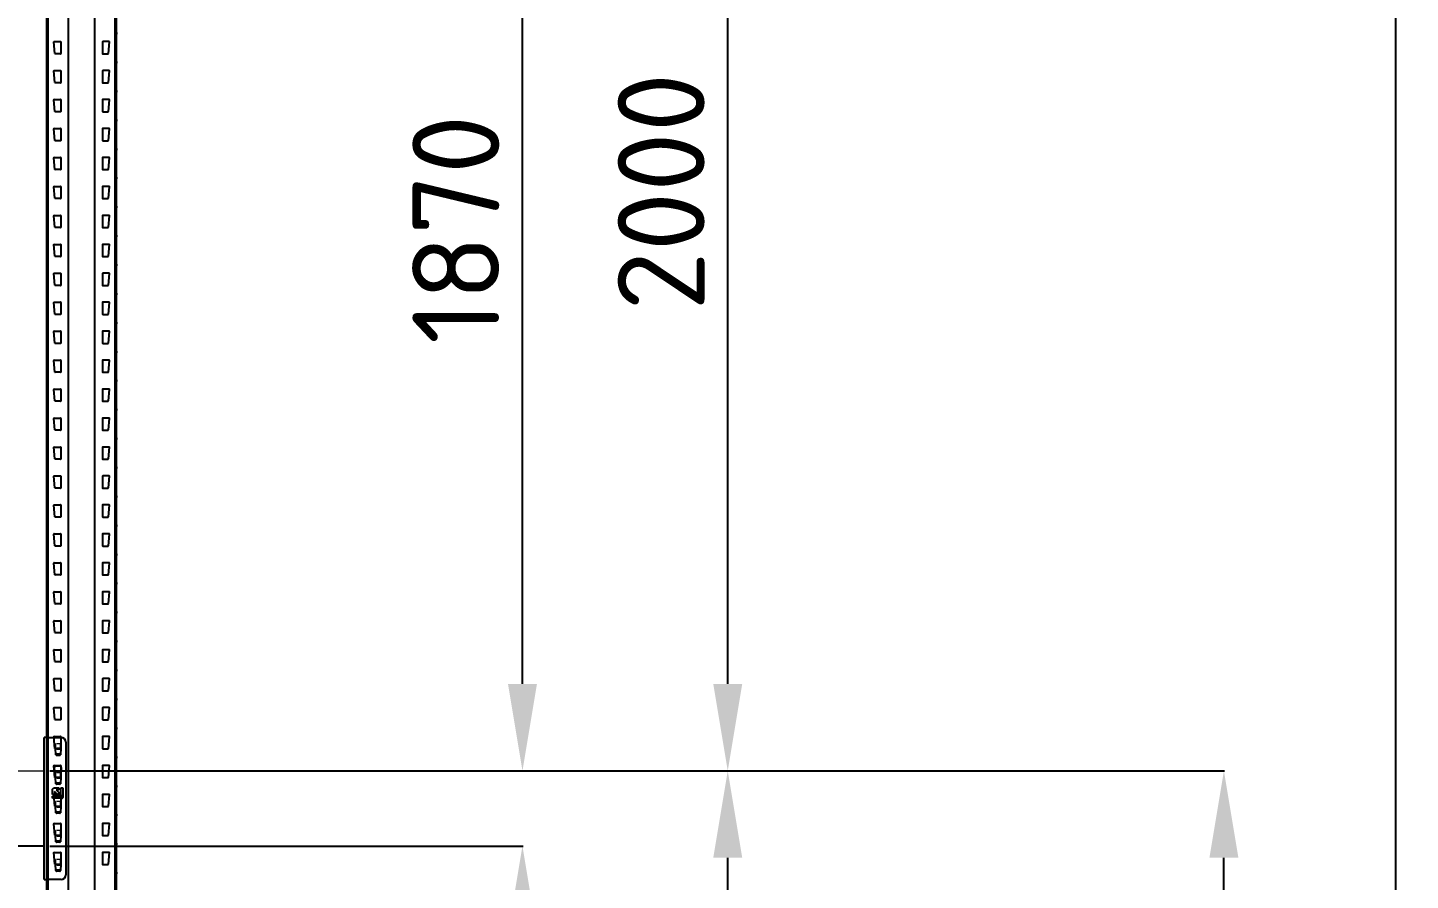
# Model space of a CAD drawing. Header units: millimetres. Extents: x 2140 to 223837, y 2113 to 170313.
# Drawn here: x 172181 to 174568, y 117532 to 119005 of the extents above; entities that cross this region are included whole.
import ezdxf

# ---------------------------------------------------------------- set-up
doc = ezdxf.new("R2010")
doc.units = ezdxf.units.MM
doc.linetypes.add('PHANTOM', pattern=[12.7, 6.35, -1.27, 1.27, -1.27, 1.27, -1.27])
doc.layers.add('0_ANNOT_Dimensions', color=7, linetype='Continuous')
doc.layers.add('2.Стойка', color=7, linetype='Continuous')
doc.layers.add('1.Балка', color=5, linetype='Continuous', lineweight=0)
doc.styles.get("Standard").update_dxf_attribs({"font": 'isocpeur.ttf'})
doc.dimstyles.new('150', dxfattribs={"dimtxt": 150, "dimasz": 150, "dimexe": 1, "dimexo": 10, "dimgap": 40, "dimtad": 1, "dimdec": 0, "dimzin": 0, "dimdsep": 46, "dimtxsty": 'Standard', "dimcen": 0.09, "dimadec": 0, "dimazin": 0, "dimtfac": 1, "dimtdec": 0, "dimtofl": 0, "dimtmove": 0, "dimatfit": 3, "dimfxl": 1, "dimtolj": 1, "dimtzin": 0, "dimarcsym": 0})
doc.dimstyles.new('150 (цвет)', dxfattribs={"dimtxt": 150, "dimasz": 150, "dimexe": 1, "dimexo": 10, "dimgap": -20, "dimtad": 1, "dimdec": 0, "dimzin": 0, "dimdsep": 46, "dimtxsty": 'Standard', "dimcen": 0.09, "dimadec": 0, "dimazin": 0, "dimtfac": 1, "dimtdec": 0, "dimtofl": 0, "dimtmove": 0, "dimatfit": 3, "dimfxl": 1, "dimtfill": 2, "dimtfillclr": 2, "dimtolj": 1, "dimtzin": 0, "dimarcsym": 0})

# ---------------------------------------------------------------- blocks, each defined once
blk = doc.blocks.new('*U494')
at = {"layer": '2.Стойка', "color": 0, "linetype": 'ByBlock'}
for p, q in [((-120, 0), (-120, 12200)), ((-118, 0), (-118, 12200)), ((-82.7, 0), (-82.7, 12200)), ((-37.3, 0), (-37.3, 12200)), ((-2, 0), (-2, 12200)), ((0, 0), (0, 12200)), ((-122, 9265), (-118, 9265)), ((-120, 9270.5), (-118, 9270.5)), ((0, 9270.5), (-2, 9270.5)), ((2, 9265), (-2, 9265)), ((-120, 9259.5), (-118, 9259.5)), ((-106.1, 9230.5), (-108, 9250.5)), ((-107.5, 9251), (-96.5, 9251)), ((-96, 9250.5), (-96, 9230.5)), ((-24, 9250.5), (-24, 9230.5)), ((-12.5, 9251), (-23.5, 9251)), ((-13.9, 9230.5), (-12, 9250.5)), ((0, 9259.5), (-2, 9259.5)), ((-122, 9215), (-118, 9215)), ((-120, 9220.5), (-118, 9220.5)), ((-96.5, 9230), (-105.6, 9230)), ((-23.5, 9230), (-14.4, 9230)), ((0, 9220.5), (-2, 9220.5)), ((2, 9215), (-2, 9215)), ((-120, 9209.5), (-118, 9209.5)), ((-106.1, 9180.5), (-108, 9200.5)), ((-107.5, 9201), (-96.5, 9201)), ((-96, 9200.5), (-96, 9180.5)), ((-24, 9200.5), (-24, 9180.5)), ((-12.5, 9201), (-23.5, 9201)), ((-13.9, 9180.5), (-12, 9200.5)), ((0, 9209.5), (-2, 9209.5)), ((-120, 9170.5), (-118, 9170.5)), ((-96.5, 9180), (-105.6, 9180)), ((-23.5, 9180), (-14.4, 9180)), ((0, 9170.5), (-2, 9170.5)), ((-122, 9165), (-118, 9165)), ((-120, 9159.5), (-118, 9159.5)), ((-106.1, 9130.5), (-108, 9150.5)), ((-107.5, 9151), (-96.5, 9151)), ((-96, 9150.5), (-96, 9130.5)), ((-24, 9150.5), (-24, 9130.5)), ((-12.5, 9151), (-23.5, 9151)), ((-13.9, 9130.5), (-12, 9150.5)), ((2, 9165), (-2, 9165)), ((0, 9159.5), (-2, 9159.5)), ((-120, 9120.5), (-118, 9120.5)), ((-96.5, 9130), (-105.6, 9130)), ((-23.5, 9130), (-14.4, 9130)), ((0, 9120.5), (-2, 9120.5)), ((-122, 9115), (-118, 9115)), ((-120, 9109.5), (-118, 9109.5)), ((-106.1, 9080.5), (-108, 9100.5)), ((-107.5, 9101), (-96.5, 9101)), ((-96, 9100.5), (-96, 9080.5)), ((-24, 9100.5), (-24, 9080.5)), ((-12.5, 9101), (-23.5, 9101)), ((-13.9, 9080.5), (-12, 9100.5)), ((2, 9115), (-2, 9115)), ((0, 9109.5), (-2, 9109.5)), ((-96.5, 9080), (-105.6, 9080)), ((-23.5, 9080), (-14.4, 9080)), ((-122, 9065), (-118, 9065)), ((-120, 9070.5), (-118, 9070.5)), ((-120, 9059.5), (-118, 9059.5)), ((-106.1, 9030.5), (-108, 9050.5)), ((-107.5, 9051), (-96.5, 9051)), ((-96, 9050.5), (-96, 9030.5)), ((-24, 9050.5), (-24, 9030.5)), ((-12.5, 9051), (-23.5, 9051)), ((-13.9, 9030.5), (-12, 9050.5)), ((0, 9070.5), (-2, 9070.5)), ((2, 9065), (-2, 9065)), ((0, 9059.5), (-2, 9059.5)), ((-96.5, 9030), (-105.6, 9030)), ((-23.5, 9030), (-14.4, 9030)), ((-122, 9015), (-118, 9015)), ((-120, 9020.5), (-118, 9020.5)), ((-120, 9009.5), (-118, 9009.5)), ((-106.1, 8980.5), (-108, 9000.5)), ((-107.5, 9001), (-96.5, 9001)), ((-96, 9000.5), (-96, 8980.5)), ((-24, 9000.5), (-24, 8980.5)), ((-12.5, 9001), (-23.5, 9001)), ((-13.9, 8980.5), (-12, 9000.5)), ((0, 9020.5), (-2, 9020.5)), ((2, 9015), (-2, 9015)), ((0, 9009.5), (-2, 9009.5)), ((-96.5, 8980), (-105.6, 8980)), ((-23.5, 8980), (-14.4, 8980)), ((-122, 8965), (-118, 8965)), ((-120, 8970.5), (-118, 8970.5)), ((-120, 8959.5), (-118, 8959.5)), ((0, 8970.5), (-2, 8970.5)), ((2, 8965), (-2, 8965)), ((0, 8959.5), (-2, 8959.5)), ((-106.1, 8930.5), (-108, 8950.5)), ((-107.5, 8951), (-96.5, 8951)), ((-96.5, 8930), (-105.6, 8930)), ((-96, 8950.5), (-96, 8930.5)), ((-24, 8950.5), (-24, 8930.5)), ((-12.5, 8951), (-23.5, 8951)), ((-23.5, 8930), (-14.4, 8930)), ((-13.9, 8930.5), (-12, 8950.5)), ((-122, 8915), (-118, 8915)), ((-120, 8920.5), (-118, 8920.5)), ((-120, 8909.5), (-118, 8909.5)), ((0, 8920.5), (-2, 8920.5)), ((2, 8915), (-2, 8915)), ((0, 8909.5), (-2, 8909.5)), ((-106.1, 8880.5), (-108, 8900.5)), ((-107.5, 8901), (-96.5, 8901)), ((-96.5, 8880), (-105.6, 8880)), ((-96, 8900.5), (-96, 8880.5)), ((-24, 8900.5), (-24, 8880.5)), ((-12.5, 8901), (-23.5, 8901)), ((-23.5, 8880), (-14.4, 8880)), ((-13.9, 8880.5), (-12, 8900.5)), ((-122, 8865), (-118, 8865)), ((-120, 8870.5), (-118, 8870.5)), ((-120, 8859.5), (-118, 8859.5)), ((0, 8870.5), (-2, 8870.5)), ((2, 8865), (-2, 8865)), ((0, 8859.5), (-2, 8859.5)), ((-106.1, 8830.5), (-108, 8850.5)), ((-107.5, 8851), (-96.5, 8851)), ((-96, 8850.5), (-96, 8830.5)), ((-24, 8850.5), (-24, 8830.5)), ((-12.5, 8851), (-23.5, 8851)), ((-13.9, 8830.5), (-12, 8850.5)), ((-122, 8815), (-118, 8815)), ((-120, 8820.5), (-118, 8820.5)), ((-120, 8809.5), (-118, 8809.5)), ((-96.5, 8830), (-105.6, 8830)), ((-23.5, 8830), (-14.4, 8830)), ((0, 8820.5), (-2, 8820.5)), ((2, 8815), (-2, 8815)), ((0, 8809.5), (-2, 8809.5)), ((-106.1, 8780.5), (-108, 8800.5)), ((-107.5, 8801), (-96.5, 8801)), ((-96, 8800.5), (-96, 8780.5)), ((-24, 8800.5), (-24, 8780.5)), ((-12.5, 8801), (-23.5, 8801)), ((-13.9, 8780.5), (-12, 8800.5)), ((-122, 8765), (-118, 8765)), ((-120, 8770.5), (-118, 8770.5)), ((-96.5, 8780), (-105.6, 8780)), ((-23.5, 8780), (-14.4, 8780)), ((0, 8770.5), (-2, 8770.5)), ((2, 8765), (-2, 8765)), ((-120, 8759.5), (-118, 8759.5)), ((-106.1, 8730.5), (-108, 8750.5)), ((-107.5, 8751), (-96.5, 8751)), ((-96, 8750.5), (-96, 8730.5)), ((-24, 8750.5), (-24, 8730.5)), ((-12.5, 8751), (-23.5, 8751)), ((-13.9, 8730.5), (-12, 8750.5)), ((0, 8759.5), (-2, 8759.5)), ((-122, 8715), (-118, 8715)), ((-120, 8720.5), (-118, 8720.5)), ((-96.5, 8730), (-105.6, 8730)), ((-23.5, 8730), (-14.4, 8730)), ((0, 8720.5), (-2, 8720.5)), ((2, 8715), (-2, 8715)), ((-120, 8709.5), (-118, 8709.5)), ((-106.1, 8680.5), (-108, 8700.5)), ((-107.5, 8701), (-96.5, 8701)), ((-96, 8700.5), (-96, 8680.5)), ((-24, 8700.5), (-24, 8680.5)), ((-12.5, 8701), (-23.5, 8701)), ((-13.9, 8680.5), (-12, 8700.5)), ((0, 8709.5), (-2, 8709.5)), ((-122, 8665), (-118, 8665)), ((-120, 8670.5), (-118, 8670.5)), ((-96.5, 8680), (-105.6, 8680)), ((-23.5, 8680), (-14.4, 8680)), ((0, 8670.5), (-2, 8670.5)), ((2, 8665), (-2, 8665)), ((-120, 8659.5), (-118, 8659.5)), ((-106.1, 8630.5), (-108, 8650.5)), ((-107.5, 8651), (-96.5, 8651)), ((-96, 8650.5), (-96, 8630.5)), ((-24, 8650.5), (-24, 8630.5)), ((-12.5, 8651), (-23.5, 8651)), ((-13.9, 8630.5), (-12, 8650.5)), ((0, 8659.5), (-2, 8659.5)), ((-120, 8620.5), (-118, 8620.5)), ((-96.5, 8630), (-105.6, 8630)), ((-23.5, 8630), (-14.4, 8630)), ((0, 8620.5), (-2, 8620.5)), ((-122, 8615), (-118, 8615)), ((-120, 8609.5), (-118, 8609.5)), ((-106.1, 8580.5), (-108, 8600.5)), ((-107.5, 8601), (-96.5, 8601)), ((-96, 8600.5), (-96, 8580.5)), ((-24, 8600.5), (-24, 8580.5)), ((-12.5, 8601), (-23.5, 8601)), ((-13.9, 8580.5), (-12, 8600.5)), ((2, 8615), (-2, 8615)), ((0, 8609.5), (-2, 8609.5)), ((-120, 8570.5), (-118, 8570.5)), ((-96.5, 8580), (-105.6, 8580)), ((-23.5, 8580), (-14.4, 8580)), ((0, 8570.5), (-2, 8570.5)), ((-122, 8565), (-118, 8565)), ((-120, 8559.5), (-118, 8559.5)), ((-106.1, 8530.5), (-108, 8550.5)), ((-107.5, 8551), (-96.5, 8551)), ((-96, 8550.5), (-96, 8530.5)), ((-24, 8550.5), (-24, 8530.5)), ((-12.5, 8551), (-23.5, 8551)), ((-13.9, 8530.5), (-12, 8550.5)), ((2, 8565), (-2, 8565)), ((0, 8559.5), (-2, 8559.5)), ((-96.5, 8530), (-105.6, 8530)), ((-23.5, 8530), (-14.4, 8530)), ((-122, 8515), (-118, 8515)), ((-120, 8520.5), (-118, 8520.5)), ((-120, 8509.5), (-118, 8509.5)), ((-106.1, 8480.5), (-108, 8500.5)), ((-107.5, 8501), (-96.5, 8501)), ((-96, 8500.5), (-96, 8480.5)), ((-24, 8500.5), (-24, 8480.5)), ((-12.5, 8501), (-23.5, 8501)), ((-13.9, 8480.5), (-12, 8500.5)), ((0, 8520.5), (-2, 8520.5)), ((2, 8515), (-2, 8515)), ((0, 8509.5), (-2, 8509.5)), ((-96.5, 8480), (-105.6, 8480)), ((-23.5, 8480), (-14.4, 8480)), ((-122, 8465), (-118, 8465)), ((-120, 8470.5), (-118, 8470.5)), ((-120, 8459.5), (-118, 8459.5)), ((-106.1, 8430.5), (-108, 8450.5)), ((-107.5, 8451), (-96.5, 8451)), ((-96, 8450.5), (-96, 8430.5)), ((-24, 8450.5), (-24, 8430.5)), ((-12.5, 8451), (-23.5, 8451)), ((-13.9, 8430.5), (-12, 8450.5)), ((0, 8470.5), (-2, 8470.5)), ((2, 8465), (-2, 8465)), ((0, 8459.5), (-2, 8459.5)), ((-96.5, 8430), (-105.6, 8430)), ((-23.5, 8430), (-14.4, 8430)), ((-122, 8415), (-118, 8415)), ((-120, 8420.5), (-118, 8420.5)), ((-120, 8409.5), (-118, 8409.5)), ((0, 8420.5), (-2, 8420.5)), ((2, 8415), (-2, 8415)), ((0, 8409.5), (-2, 8409.5)), ((-106.1, 8380.5), (-108, 8400.5)), ((-107.5, 8401), (-96.5, 8401)), ((-96.5, 8380), (-105.6, 8380)), ((-96, 8400.5), (-96, 8380.5)), ((-24, 8400.5), (-24, 8380.5)), ((-12.5, 8401), (-23.5, 8401)), ((-23.5, 8380), (-14.4, 8380)), ((-13.9, 8380.5), (-12, 8400.5)), ((-122, 8365), (-118, 8365)), ((-120, 8370.5), (-118, 8370.5)), ((-120, 8359.5), (-118, 8359.5)), ((0, 8370.5), (-2, 8370.5)), ((2, 8365), (-2, 8365)), ((0, 8359.5), (-2, 8359.5)), ((-106.1, 8330.5), (-108, 8350.5)), ((-107.5, 8351), (-96.5, 8351)), ((-96, 8350.5), (-96, 8330.5)), ((-24, 8350.5), (-24, 8330.5)), ((-12.5, 8351), (-23.5, 8351)), ((-13.9, 8330.5), (-12, 8350.5)), ((-122, 8315), (-118, 8315)), ((-120, 8320.5), (-118, 8320.5)), ((-120, 8309.5), (-118, 8309.5)), ((-96.5, 8330), (-105.6, 8330)), ((-23.5, 8330), (-14.4, 8330)), ((0, 8320.5), (-2, 8320.5)), ((2, 8315), (-2, 8315)), ((0, 8309.5), (-2, 8309.5)), ((-106.1, 8280.5), (-108, 8300.5)), ((-107.5, 8301), (-96.5, 8301)), ((-96, 8300.5), (-96, 8280.5)), ((-24, 8300.5), (-24, 8280.5)), ((-12.5, 8301), (-23.5, 8301)), ((-13.9, 8280.5), (-12, 8300.5)), ((-122, 8265), (-118, 8265)), ((-120, 8270.5), (-118, 8270.5)), ((-120, 8259.5), (-118, 8259.5)), ((-96.5, 8280), (-105.6, 8280)), ((-23.5, 8280), (-14.4, 8280)), ((0, 8270.5), (-2, 8270.5)), ((2, 8265), (-2, 8265)), ((0, 8259.5), (-2, 8259.5)), ((-106.1, 8230.5), (-108, 8250.5)), ((-107.5, 8251), (-96.5, 8251)), ((-96, 8250.5), (-96, 8230.5)), ((-24, 8250.5), (-24, 8230.5)), ((-12.5, 8251), (-23.5, 8251)), ((-13.9, 8230.5), (-12, 8250.5)), ((-122, 8215), (-118, 8215)), ((-120, 8220.5), (-118, 8220.5)), ((-96.5, 8230), (-105.6, 8230)), ((-23.5, 8230), (-14.4, 8230)), ((0, 8220.5), (-2, 8220.5)), ((2, 8215), (-2, 8215)), ((-120, 8209.5), (-118, 8209.5)), ((-106.1, 8180.5), (-108, 8200.5)), ((-107.5, 8201), (-96.5, 8201)), ((-96, 8200.5), (-96, 8180.5)), ((-24, 8200.5), (-24, 8180.5)), ((-12.5, 8201), (-23.5, 8201)), ((-13.9, 8180.5), (-12, 8200.5)), ((0, 8209.5), (-2, 8209.5)), ((-122, 8165), (-118, 8165)), ((-120, 8170.5), (-118, 8170.5)), ((-96.5, 8180), (-105.6, 8180)), ((-23.5, 8180), (-14.4, 8180)), ((0, 8170.5), (-2, 8170.5)), ((2, 8165), (-2, 8165)), ((-120, 8159.5), (-118, 8159.5)), ((-106.1, 8130.5), (-108, 8150.5)), ((-107.5, 8151), (-96.5, 8151)), ((-96, 8150.5), (-96, 8130.5)), ((-24, 8150.5), (-24, 8130.5)), ((-12.5, 8151), (-23.5, 8151)), ((-13.9, 8130.5), (-12, 8150.5)), ((0, 8159.5), (-2, 8159.5)), ((-120, 8120.5), (-118, 8120.5)), ((-96.5, 8130), (-105.6, 8130)), ((-23.5, 8130), (-14.4, 8130)), ((0, 8120.5), (-2, 8120.5)), ((-122, 8115), (-118, 8115)), ((-120, 8109.5), (-118, 8109.5)), ((-106.1, 8080.5), (-108, 8100.5)), ((-107.5, 8101), (-96.5, 8101)), ((-96, 8100.5), (-96, 8080.5)), ((-24, 8100.5), (-24, 8080.5)), ((-12.5, 8101), (-23.5, 8101)), ((-13.9, 8080.5), (-12, 8100.5)), ((2, 8115), (-2, 8115)), ((0, 8109.5), (-2, 8109.5)), ((-120, 8070.5), (-118, 8070.5)), ((-96.5, 8080), (-105.6, 8080)), ((-23.5, 8080), (-14.4, 8080)), ((0, 8070.5), (-2, 8070.5)), ((-122, 8065), (-118, 8065)), ((-120, 8059.5), (-118, 8059.5)), ((-106.1, 8030.5), (-108, 8050.5)), ((-107.5, 8051), (-96.5, 8051)), ((-96, 8050.5), (-96, 8030.5)), ((-24, 8050.5), (-24, 8030.5)), ((-12.5, 8051), (-23.5, 8051)), ((-13.9, 8030.5), (-12, 8050.5)), ((2, 8065), (-2, 8065)), ((0, 8059.5), (-2, 8059.5)), ((-120, 8020.5), (-118, 8020.5)), ((-96.5, 8030), (-105.6, 8030)), ((-23.5, 8030), (-14.4, 8030)), ((0, 8020.5), (-2, 8020.5)), ((-122, 8015), (-118, 8015)), ((-120, 8009.5), (-118, 8009.5)), ((-106.1, 7980.5), (-108, 8000.5)), ((-107.5, 8001), (-96.5, 8001)), ((-96, 8000.5), (-96, 7980.5)), ((-24, 8000.5), (-24, 7980.5)), ((-12.5, 8001), (-23.5, 8001)), ((-13.9, 7980.5), (-12, 8000.5)), ((2, 8015), (-2, 8015)), ((0, 8009.5), (-2, 8009.5)), ((-96.5, 7980), (-105.6, 7980)), ((-23.5, 7980), (-14.4, 7980)), ((-122, 7965), (-118, 7965)), ((-120, 7970.5), (-118, 7970.5)), ((-120, 7959.5), (-118, 7959.5)), ((-106.1, 7930.5), (-108, 7950.5)), ((-107.5, 7951), (-96.5, 7951)), ((-96, 7950.5), (-96, 7930.5)), ((-24, 7950.5), (-24, 7930.5)), ((-12.5, 7951), (-23.5, 7951)), ((-13.9, 7930.5), (-12, 7950.5)), ((0, 7970.5), (-2, 7970.5)), ((2, 7965), (-2, 7965)), ((0, 7959.5), (-2, 7959.5)), ((-96.5, 7930), (-105.6, 7930)), ((-23.5, 7930), (-14.4, 7930)), ((-122, 7915), (-118, 7915)), ((-120, 7920.5), (-118, 7920.5)), ((-120, 7909.5), (-118, 7909.5)), ((-107.5, 7901), (-96.5, 7901)), ((-12.5, 7901), (-23.5, 7901)), ((0, 7920.5), (-2, 7920.5)), ((2, 7915), (-2, 7915)), ((0, 7909.5), (-2, 7909.5)), ((-106.1, 7880.5), (-108, 7900.5)), ((-96.5, 7880), (-105.6, 7880)), ((-96, 7900.5), (-96, 7880.5)), ((-24, 7900.5), (-24, 7880.5)), ((-23.5, 7880), (-14.4, 7880)), ((-13.9, 7880.5), (-12, 7900.5)), ((-122, 7865), (-118, 7865)), ((-120, 7870.5), (-118, 7870.5)), ((-120, 7859.5), (-118, 7859.5)), ((0, 7870.5), (-2, 7870.5)), ((2, 7865), (-2, 7865)), ((0, 7859.5), (-2, 7859.5)), ((-106.1, 7830.5), (-108, 7850.5)), ((-107.5, 7851), (-96.5, 7851)), ((-96.5, 7830), (-105.6, 7830)), ((-96, 7850.5), (-96, 7830.5)), ((-24, 7850.5), (-24, 7830.5)), ((-12.5, 7851), (-23.5, 7851)), ((-23.5, 7830), (-14.4, 7830)), ((-13.9, 7830.5), (-12, 7850.5)), ((-122, 7815), (-118, 7815)), ((-120, 7820.5), (-118, 7820.5)), ((-120, 7809.5), (-118, 7809.5)), ((0, 7820.5), (-2, 7820.5)), ((2, 7815), (-2, 7815)), ((0, 7809.5), (-2, 7809.5))]:
    blk.add_line(p, q, dxfattribs=at)
for centre, start, end in [((-107.5, 9250.5), 90, 185.4403), ((-96.5, 9250.5), 0, 90), ((-23.5, 9250.5), 90, 180), ((-12.5, 9250.5), 354.5597, 90), ((-105.6, 9230.5), 185.4403, 270), ((-96.5, 9230.5), 270, 0), ((-23.5, 9230.5), 180, 270), ((-14.4, 9230.5), 270, 354.5597), ((-107.5, 9200.5), 90, 185.4403), ((-96.5, 9200.5), 0, 90), ((-23.5, 9200.5), 90, 180), ((-12.5, 9200.5), 354.5597, 90), ((-105.6, 9180.5), 185.4403, 270), ((-96.5, 9180.5), 270, 0), ((-23.5, 9180.5), 180, 270), ((-14.4, 9180.5), 270, 354.5597), ((-107.5, 9150.5), 90, 185.4403), ((-96.5, 9150.5), 0, 90), ((-23.5, 9150.5), 90, 180), ((-12.5, 9150.5), 354.5597, 90), ((-105.6, 9130.5), 185.4403, 270), ((-96.5, 9130.5), 270, 0), ((-23.5, 9130.5), 180, 270), ((-14.4, 9130.5), 270, 354.5597), ((-107.5, 9100.5), 90, 185.4403), ((-96.5, 9100.5), 0, 90), ((-23.5, 9100.5), 90, 180), ((-12.5, 9100.5), 354.5597, 90), ((-105.6, 9080.5), 185.4403, 270), ((-96.5, 9080.5), 270, 0), ((-23.5, 9080.5), 180, 270), ((-14.4, 9080.5), 270, 354.5597), ((-107.5, 9050.5), 90, 185.4403), ((-96.5, 9050.5), 0, 90), ((-23.5, 9050.5), 90, 180), ((-12.5, 9050.5), 354.5597, 90), ((-105.6, 9030.5), 185.4403, 270), ((-96.5, 9030.5), 270, 0), ((-23.5, 9030.5), 180, 270), ((-14.4, 9030.5), 270, 354.5597), ((-107.5, 9000.5), 90, 185.4403), ((-96.5, 9000.5), 0, 90), ((-23.5, 9000.5), 90, 180), ((-12.5, 9000.5), 354.5597, 90), ((-105.6, 8980.5), 185.4403, 270), ((-96.5, 8980.5), 270, 0), ((-23.5, 8980.5), 180, 270), ((-14.4, 8980.5), 270, 354.5597), ((-107.5, 8950.5), 90, 185.4403), ((-105.6, 8930.5), 185.4403, 270), ((-96.5, 8950.5), 0, 90), ((-96.5, 8930.5), 270, 0), ((-23.5, 8950.5), 90, 180), ((-23.5, 8930.5), 180, 270), ((-14.4, 8930.5), 270, 354.5597), ((-12.5, 8950.5), 354.5597, 90), ((-107.5, 8900.5), 90, 185.4403), ((-105.6, 8880.5), 185.4403, 270), ((-96.5, 8900.5), 0, 90), ((-96.5, 8880.5), 270, 0), ((-23.5, 8900.5), 90, 180), ((-23.5, 8880.5), 180, 270), ((-14.4, 8880.5), 270, 354.5597), ((-12.5, 8900.5), 354.5597, 90), ((-107.5, 8850.5), 90, 185.4403), ((-96.5, 8850.5), 0, 90), ((-23.5, 8850.5), 90, 180), ((-12.5, 8850.5), 354.5597, 90), ((-105.6, 8830.5), 185.4403, 270), ((-96.5, 8830.5), 270, 0), ((-23.5, 8830.5), 180, 270), ((-14.4, 8830.5), 270, 354.5597), ((-107.5, 8800.5), 90, 185.4403), ((-96.5, 8800.5), 0, 90), ((-23.5, 8800.5), 90, 180), ((-12.5, 8800.5), 354.5597, 90), ((-105.6, 8780.5), 185.4403, 270), ((-96.5, 8780.5), 270, 0), ((-23.5, 8780.5), 180, 270), ((-14.4, 8780.5), 270, 354.5597), ((-107.5, 8750.5), 90, 185.4403), ((-96.5, 8750.5), 0, 90), ((-23.5, 8750.5), 90, 180), ((-12.5, 8750.5), 354.5597, 90), ((-105.6, 8730.5), 185.4403, 270), ((-96.5, 8730.5), 270, 0), ((-23.5, 8730.5), 180, 270), ((-14.4, 8730.5), 270, 354.5597), ((-107.5, 8700.5), 90, 185.4403), ((-96.5, 8700.5), 0, 90), ((-23.5, 8700.5), 90, 180), ((-12.5, 8700.5), 354.5597, 90), ((-105.6, 8680.5), 185.4403, 270), ((-96.5, 8680.5), 270, 0), ((-23.5, 8680.5), 180, 270), ((-14.4, 8680.5), 270, 354.5597), ((-107.5, 8650.5), 90, 185.4403), ((-96.5, 8650.5), 0, 90), ((-23.5, 8650.5), 90, 180), ((-12.5, 8650.5), 354.5597, 90), ((-105.6, 8630.5), 185.4403, 270), ((-96.5, 8630.5), 270, 0), ((-23.5, 8630.5), 180, 270), ((-14.4, 8630.5), 270, 354.5597), ((-107.5, 8600.5), 90, 185.4403), ((-96.5, 8600.5), 0, 90), ((-23.5, 8600.5), 90, 180), ((-12.5, 8600.5), 354.5597, 90), ((-105.6, 8580.5), 185.4403, 270), ((-96.5, 8580.5), 270, 0), ((-23.5, 8580.5), 180, 270), ((-14.4, 8580.5), 270, 354.5597), ((-107.5, 8550.5), 90, 185.4403), ((-96.5, 8550.5), 0, 90), ((-23.5, 8550.5), 90, 180), ((-12.5, 8550.5), 354.5597, 90), ((-105.6, 8530.5), 185.4403, 270), ((-96.5, 8530.5), 270, 0), ((-23.5, 8530.5), 180, 270), ((-14.4, 8530.5), 270, 354.5597), ((-107.5, 8500.5), 90, 185.4403), ((-96.5, 8500.5), 0, 90), ((-23.5, 8500.5), 90, 180), ((-12.5, 8500.5), 354.5597, 90), ((-105.6, 8480.5), 185.4403, 270), ((-96.5, 8480.5), 270, 0), ((-23.5, 8480.5), 180, 270), ((-14.4, 8480.5), 270, 354.5597), ((-107.5, 8450.5), 90, 185.4403), ((-96.5, 8450.5), 0, 90), ((-23.5, 8450.5), 90, 180), ((-12.5, 8450.5), 354.5597, 90), ((-105.6, 8430.5), 185.4403, 270), ((-96.5, 8430.5), 270, 0), ((-23.5, 8430.5), 180, 270), ((-14.4, 8430.5), 270, 354.5597), ((-107.5, 8400.5), 90, 185.4403), ((-105.6, 8380.5), 185.4403, 270), ((-96.5, 8400.5), 0, 90), ((-96.5, 8380.5), 270, 0), ((-23.5, 8400.5), 90, 180), ((-23.5, 8380.5), 180, 270), ((-14.4, 8380.5), 270, 354.5597), ((-12.5, 8400.5), 354.5597, 90), ((-107.5, 8350.5), 90, 185.4403), ((-96.5, 8350.5), 0, 90), ((-23.5, 8350.5), 90, 180), ((-12.5, 8350.5), 354.5597, 90), ((-105.6, 8330.5), 185.4403, 270), ((-96.5, 8330.5), 270, 0), ((-23.5, 8330.5), 180, 270), ((-14.4, 8330.5), 270, 354.5597), ((-107.5, 8300.5), 90, 185.4403), ((-96.5, 8300.5), 0, 90), ((-23.5, 8300.5), 90, 180), ((-12.5, 8300.5), 354.5597, 90), ((-105.6, 8280.5), 185.4403, 270), ((-96.5, 8280.5), 270, 0), ((-23.5, 8280.5), 180, 270), ((-14.4, 8280.5), 270, 354.5597), ((-107.5, 8250.5), 90, 185.4403), ((-96.5, 8250.5), 0, 90), ((-23.5, 8250.5), 90, 180), ((-12.5, 8250.5), 354.5597, 90), ((-105.6, 8230.5), 185.4403, 270), ((-96.5, 8230.5), 270, 0), ((-23.5, 8230.5), 180, 270), ((-14.4, 8230.5), 270, 354.5597), ((-107.5, 8200.5), 90, 185.4403), ((-96.5, 8200.5), 0, 90), ((-23.5, 8200.5), 90, 180), ((-12.5, 8200.5), 354.5597, 90), ((-105.6, 8180.5), 185.4403, 270), ((-96.5, 8180.5), 270, 0), ((-23.5, 8180.5), 180, 270), ((-14.4, 8180.5), 270, 354.5597), ((-107.5, 8150.5), 90, 185.4403), ((-96.5, 8150.5), 0, 90), ((-23.5, 8150.5), 90, 180), ((-12.5, 8150.5), 354.5597, 90), ((-105.6, 8130.5), 185.4403, 270), ((-96.5, 8130.5), 270, 0), ((-23.5, 8130.5), 180, 270), ((-14.4, 8130.5), 270, 354.5597), ((-107.5, 8100.5), 90, 185.4403), ((-96.5, 8100.5), 0, 90), ((-23.5, 8100.5), 90, 180), ((-12.5, 8100.5), 354.5597, 90), ((-105.6, 8080.5), 185.4403, 270), ((-96.5, 8080.5), 270, 0), ((-23.5, 8080.5), 180, 270), ((-14.4, 8080.5), 270, 354.5597), ((-107.5, 8050.5), 90, 185.4403), ((-96.5, 8050.5), 0, 90), ((-23.5, 8050.5), 90, 180), ((-12.5, 8050.5), 354.5597, 90), ((-105.6, 8030.5), 185.4403, 270), ((-96.5, 8030.5), 270, 0), ((-23.5, 8030.5), 180, 270), ((-14.4, 8030.5), 270, 354.5597), ((-107.5, 8000.5), 90, 185.4403), ((-96.5, 8000.5), 0, 90), ((-23.5, 8000.5), 90, 180), ((-12.5, 8000.5), 354.5597, 90), ((-105.6, 7980.5), 185.4403, 270), ((-96.5, 7980.5), 270, 0), ((-23.5, 7980.5), 180, 270), ((-14.4, 7980.5), 270, 354.5597), ((-107.5, 7950.5), 90, 185.4403), ((-96.5, 7950.5), 0, 90), ((-23.5, 7950.5), 90, 180), ((-12.5, 7950.5), 354.5597, 90), ((-105.6, 7930.5), 185.4403, 270), ((-96.5, 7930.5), 270, 0), ((-23.5, 7930.5), 180, 270), ((-14.4, 7930.5), 270, 354.5597), ((-107.5, 7900.5), 90, 185.4403), ((-96.5, 7900.5), 0, 90), ((-23.5, 7900.5), 90, 180), ((-12.5, 7900.5), 354.5597, 90), ((-105.6, 7880.5), 185.4403, 270), ((-96.5, 7880.5), 270, 0), ((-23.5, 7880.5), 180, 270), ((-14.4, 7880.5), 270, 354.5597), ((-107.5, 7850.5), 90, 185.4403), ((-105.6, 7830.5), 185.4403, 270), ((-96.5, 7850.5), 0, 90), ((-96.5, 7830.5), 270, 0), ((-23.5, 7850.5), 90, 180), ((-23.5, 7830.5), 180, 270), ((-14.4, 7830.5), 270, 354.5597), ((-12.5, 7850.5), 354.5597, 90)]:
    blk.add_arc(centre, 0.5, start, end, dxfattribs=at)
blk = doc.blocks.new('*D955')
at = {"layer": '0_ANNOT_Dimensions', "color": 0, "lineweight": -2, "transparency": 16777216}
for p, q in [((172219.1, 117721.3), (174247, 117721.3)), ((174246, 109872.5), (174246, 117571.3)), ((174226, 113936.9), (174036, 113936.9)), ((174036, 113936.9), (174036, 113506.9)), ((174226, 113506.9), (174226, 113936.9)), ((174036, 113506.9), (174226, 113506.9)), ((172357.1, 109722.5), (174247, 109722.5))]:
    blk.add_line(p, q, dxfattribs=at)
at = {"layer": '0_ANNOT_Dimensions', "color": 0, "transparency": 16777216}
for points in [[(174221, 117571.3), (174271, 117571.3), (174246, 117721.3)], [(174221, 109872.5), (174271, 109872.5), (174246, 109722.5)]]:
    blk.add_solid(points, dxfattribs=at)
at = {"layer": 'Defpoints', "color": 0, "transparency": 16777216}
for p in [(172209.1, 117721.3), (174246, 117721.3), (172347.1, 109722.5)]:
    blk.add_point(p, dxfattribs=at)
at = {"layer": '0_ANNOT_Dimensions', "color": 0, "transparency": 16777216, "insert": (174131, 113721.9), "char_height": 150, "attachment_point": 5, "rotation": 90, "bg_fill": 1, "box_fill_scale": 1.1, "bg_fill_color": 2, "bg_fill_transparency": 0}
blk.add_mtext('\\A1;7999', dxfattribs=at)
blk = doc.blocks.new('*D956')
at = {"layer": '0_ANNOT_Dimensions', "color": 0, "lineweight": -2, "transparency": 16777216}
for p, q in [((172219.1, 119721.3), (174543.8, 119721.3)), ((174542.8, 109872.5), (174542.8, 119571.3)), ((172357.1, 109722.5), (174543.8, 109722.5))]:
    blk.add_line(p, q, dxfattribs=at)
at = {"layer": '0_ANNOT_Dimensions', "color": 0, "transparency": 16777216}
for points in [[(174517.8, 119571.3), (174567.8, 119571.3), (174542.8, 119721.3)], [(174517.8, 109872.5), (174567.8, 109872.5), (174542.8, 109722.5)]]:
    blk.add_solid(points, dxfattribs=at)
at = {"layer": 'Defpoints', "color": 0, "transparency": 16777216}
for p in [(172209.1, 119721.3), (174542.8, 119721.3), (172347.1, 109722.5)]:
    blk.add_point(p, dxfattribs=at)
at = {"layer": '0_ANNOT_Dimensions', "color": 0, "transparency": 16777216, "insert": (174427.8, 114721.9), "char_height": 150, "attachment_point": 5, "rotation": 90}
blk.add_mtext('\\A1;9999', dxfattribs=at)
blk = doc.blocks.new('*D960')
at = {"layer": '0_ANNOT_Dimensions', "color": 0, "lineweight": -2, "transparency": 16777216}
for p, q in [((172219.1, 117591.3), (173036, 117591.3)), ((173035, 115521.3), (173035, 117441.3)), ((172219.1, 115371.3), (173036, 115371.3))]:
    blk.add_line(p, q, dxfattribs=at)
at = {"layer": '0_ANNOT_Dimensions', "color": 0, "transparency": 16777216}
for points in [[(173010, 117441.3), (173060, 117441.3), (173035, 117591.3)], [(173010, 115521.3), (173060, 115521.3), (173035, 115371.3)]]:
    blk.add_solid(points, dxfattribs=at)
at = {"layer": 'Defpoints', "color": 0, "transparency": 16777216}
for p in [(172209.1, 117591.3), (173035, 117591.3), (172209.1, 115371.3)]:
    blk.add_point(p, dxfattribs=at)
at = {"layer": '0_ANNOT_Dimensions', "color": 0, "transparency": 16777216, "insert": (172920, 116481.3), "char_height": 150, "attachment_point": 5, "rotation": 90}
blk.add_mtext('\\A1;2220', dxfattribs=at)
blk = doc.blocks.new('*D961')
at = {"layer": '0_ANNOT_Dimensions', "color": 0, "lineweight": -2, "transparency": 16777216}
for p, q in [((172219.1, 117721.3), (173390.4, 117721.3)), ((173389.4, 115521.3), (173389.4, 117571.3)), ((172219.1, 115371.3), (173390.4, 115371.3))]:
    blk.add_line(p, q, dxfattribs=at)
at = {"layer": '0_ANNOT_Dimensions', "color": 0, "transparency": 16777216}
for points in [[(173364.4, 117571.3), (173414.4, 117571.3), (173389.4, 117721.3)], [(173364.4, 115521.3), (173414.4, 115521.3), (173389.4, 115371.3)]]:
    blk.add_solid(points, dxfattribs=at)
at = {"layer": 'Defpoints', "color": 0, "transparency": 16777216}
for p in [(172209.1, 117721.3), (173389.4, 117721.3), (172209.1, 115371.3)]:
    blk.add_point(p, dxfattribs=at)
at = {"layer": '0_ANNOT_Dimensions', "color": 0, "transparency": 16777216, "insert": (173274.4, 116546.3), "char_height": 150, "attachment_point": 5, "rotation": 90}
blk.add_mtext('\\A1;2350', dxfattribs=at)
blk = doc.blocks.new('*D958')
at = {"layer": '0_ANNOT_Dimensions', "color": 0, "lineweight": -2, "transparency": 16777216}
for p, q in [((172219.1, 119591.3), (173036, 119591.3)), ((173035, 117871.3), (173035, 119441.3)), ((172219.1, 117721.3), (173036, 117721.3))]:
    blk.add_line(p, q, dxfattribs=at)
at = {"layer": '0_ANNOT_Dimensions', "color": 0, "transparency": 16777216}
for points in [[(173010, 119441.3), (173060, 119441.3), (173035, 119591.3)], [(173010, 117871.3), (173060, 117871.3), (173035, 117721.3)]]:
    blk.add_solid(points, dxfattribs=at)
at = {"layer": 'Defpoints', "color": 0, "transparency": 16777216}
for p in [(172209.1, 119591.3), (173035, 119591.3), (172209.1, 117721.3)]:
    blk.add_point(p, dxfattribs=at)
at = {"layer": '0_ANNOT_Dimensions', "color": 0, "transparency": 16777216, "insert": (172920, 118656.3), "char_height": 150, "attachment_point": 5, "rotation": 90}
blk.add_mtext('\\A1;1870', dxfattribs=at)
blk = doc.blocks.new('*D959')
at = {"layer": '0_ANNOT_Dimensions', "color": 0, "lineweight": -2, "transparency": 16777216}
for p, q in [((172219.1, 119721.3), (173390.4, 119721.3)), ((173389.4, 117871.3), (173389.4, 119571.3)), ((172219.1, 117721.3), (173390.4, 117721.3))]:
    blk.add_line(p, q, dxfattribs=at)
at = {"layer": '0_ANNOT_Dimensions', "color": 0, "transparency": 16777216}
for points in [[(173364.4, 119571.3), (173414.4, 119571.3), (173389.4, 119721.3)], [(173364.4, 117871.3), (173414.4, 117871.3), (173389.4, 117721.3)]]:
    blk.add_solid(points, dxfattribs=at)
at = {"layer": 'Defpoints', "color": 0, "transparency": 16777216}
for p in [(172209.1, 119721.3), (173389.4, 119721.3), (172209.1, 117721.3)]:
    blk.add_point(p, dxfattribs=at)
at = {"layer": '0_ANNOT_Dimensions', "color": 0, "transparency": 16777216, "insert": (173274.4, 118721.3), "char_height": 150, "attachment_point": 5, "rotation": 90}
blk.add_mtext('\\A1;2000', dxfattribs=at)
blk = doc.blocks.new('*U432')
at = {"layer": '1.Балка', "color": 0, "linetype": 'Continuous', "lineweight": 25}
for p, q in [((2705, -210.7), (2705, 34.3)), ((2712.5, 34.3), (2705, 34.3)), ((2712.5, 34.3), (2734.5, 34.3)), ((2742.5, 26.3), (2742.5, -202.7)), ((2724.6, 15.8), (2724.6, 23.6)), ((2725.6, 4.4), (2724.6, 15.8)), ((2732.4, 5.3), (2726.4, 5.3)), ((2732.2, 3.5), (2726.6, 3.5)), ((2734.2, 15.8), (2733.2, 4.4)), ((2734.2, 15.8), (2734.2, 23.6)), ((2724.9, -14.7), (2732.5, -14.7)), ((2724.6, -34.2), (2724.6, -26.4)), ((2725.6, -45.6), (2724.6, -34.2)), ((2732.5, -24.7), (2724.9, -24.7)), ((2732.4, -44.7), (2726.4, -44.7)), ((2732.2, -46.5), (2726.6, -46.5)), ((2734.2, -34.2), (2733.2, -45.6)), ((2734.2, -34.2), (2734.2, -26.4)), ((2719.5, -54.9), (2721.8, -52.7)), ((2719.5, -63.9), (2719.5, -54.9)), ((2723, -63.9), (2719.5, -63.9)), ((2719.5, -70.7), (2719.5, -66.9)), ((2719.5, -66.9), (2733.8, -66.9)), ((2736, -70.7), (2719.5, -70.7)), ((2721.8, -52.7), (2730.8, -52.7)), ((2728, -64), (2723, -59)), ((2723, -59), (2723, -63.9)), ((2725.8, -56.2), (2730.9, -61.2)), ((2730.8, -56.2), (2725.8, -56.2)), ((2730.9, -61.2), (2728, -64)), ((2730.8, -52.7), (2730.8, -56.2)), ((2733.8, -66.9), (2733.8, -52.7)), ((2733.8, -52.7), (2737.5, -52.7)), ((2737.5, -52.7), (2737.5, -69.2)), ((2724.6, -84.2), (2724.6, -76.4)), ((2725.6, -95.6), (2724.6, -84.2)), ((2732.4, -94.7), (2726.4, -94.7)), ((2734.2, -84.2), (2733.2, -95.6)), ((2734.2, -84.2), (2734.2, -76.4)), ((2732.2, -96.5), (2726.6, -96.5)), ((2724.6, -134.2), (2724.6, -126.4)), ((2725.6, -145.6), (2724.6, -134.2)), ((2734.2, -134.2), (2733.2, -145.6)), ((2734.2, -134.2), (2734.2, -126.4)), ((2705, -153.2), (5, -153.2)), ((2732.4, -144.7), (2726.4, -144.7)), ((2732.2, -146.5), (2726.6, -146.5)), ((2724.6, -184.2), (2724.6, -176.4)), ((2725.6, -195.6), (2724.6, -184.2)), ((2734.2, -184.2), (2733.2, -195.6)), ((2734.2, -184.2), (2734.2, -176.4)), ((2705, -210.7), (2712.5, -210.7)), ((2734.5, -210.7), (2712.5, -210.7)), ((2732.4, -194.7), (2726.4, -194.7)), ((2732.2, -196.5), (2726.6, -196.5))]:
    blk.add_line(p, q, dxfattribs=at)
at = {"layer": '1.Балка', "color": 0, "linetype": 'PHANTOM', "lineweight": 18}
for p, q in [((2709, -210.7), (2709, 34.3)), ((2734.2, 23.6), (2724.6, 23.6)), ((2734.2, 15.7), (2724.6, 15.7)), ((2734.1, 14.7), (2724.7, 14.7)), ((2734, 13.5), (2724.8, 13.5)), ((2734.2, -26.4), (2724.6, -26.4)), ((2734.2, -34.3), (2724.6, -34.3)), ((2734.1, -35.3), (2724.7, -35.3)), ((2734, -36.5), (2724.8, -36.5)), ((2734.2, -76.4), (2724.6, -76.4)), ((2734.2, -84.3), (2724.6, -84.3)), ((2734.1, -85.3), (2724.7, -85.3)), ((2734, -86.5), (2724.8, -86.5)), ((2734.2, -126.4), (2724.6, -126.4)), ((2734.2, -134.3), (2724.6, -134.3)), ((2734.1, -135.3), (2724.7, -135.3)), ((2734, -136.5), (2724.8, -136.5)), ((2734.2, -176.4), (2724.6, -176.4)), ((2734.2, -184.3), (2724.6, -184.3)), ((2734.1, -185.3), (2724.7, -185.3)), ((2734, -186.5), (2724.8, -186.5))]:
    blk.add_line(p, q, dxfattribs=at)
at = {"layer": '1.Балка', "color": 0}
blk.add_line((5, -23.2), (2705, -23.2), dxfattribs=at)
at = {"layer": '1.Балка', "color": 0, "linetype": 'Continuous', "lineweight": 25}
for centre, radius, start, end in [((2734.5, 26.3), 8, 0.0004, 89.9997), ((2726.4, 6.3), 0.99, 185.9117, 270.8038), ((2726.6, 4.5), 1.03, 183.6643, 268.5085), ((2726.6, 4.5), 1, 185.0015, 269.9986), ((2732.2, 4.5), 1.03, 271.4915, 356.3357), ((2732.2, 4.5), 1, 269.9955, 355.0045), ((2732.4, 6.3), 0.99, 269.1962, 354.0883), ((2728.2, -19.7), 6, 123.5568, 236.4432), ((2729.2, -19.7), 6, 303.5568, 56.4432), ((2726.4, -43.7), 0.99, 185.9116, 270.8034), ((2726.6, -45.5), 1.03, 183.6646, 268.5085), ((2726.6, -45.5), 1, 185.0015, 269.9986), ((2732.2, -45.5), 1.03, 271.4915, 356.3354), ((2732.2, -45.5), 1, 269.9955, 355.0045), ((2732.4, -43.7), 0.99, 269.1966, 354.0884), ((2736, -69.2), 1.5, 270, 359.9996), ((2726.4, -93.7), 0.99, 185.9118, 270.8034), ((2732.4, -93.7), 0.99, 269.1966, 354.0882), ((2726.6, -95.5), 1.03, 183.6645, 268.5084), ((2726.6, -95.5), 1, 185.0015, 269.9986), ((2732.2, -95.5), 1.03, 271.4916, 356.3355), ((2732.2, -95.5), 1, 269.9955, 355.0044), ((2726.4, -143.7), 0.99, 185.9119, 270.8034), ((2726.6, -145.5), 1.03, 183.6645, 268.5083), ((2726.6, -145.5), 1, 185.0015, 269.9986), ((2732.2, -145.5), 1.03, 271.4917, 356.3355), ((2732.2, -145.5), 1, 269.9955, 355.0045), ((2732.4, -143.7), 0.99, 269.1966, 354.0881), ((2726.4, -193.7), 0.99, 185.9116, 270.8034), ((2726.6, -195.5), 1.03, 183.6643, 268.5085), ((2726.6, -195.5), 1, 185.0015, 269.9986), ((2732.2, -195.5), 1.03, 271.4915, 356.3357), ((2732.2, -195.5), 1, 269.9955, 355.0045), ((2732.4, -193.7), 0.99, 269.1966, 354.0884), ((2734.5, -202.7), 8, 270.0003, 359.9996)]:
    blk.add_arc(centre, radius, start, end, dxfattribs=at)

msp = doc.modelspace()

# ---------------------------------------------------------------- block references
at = {"layer": '1.Балка', "color": 1}
msp.add_blockref('*U432', (169504.1, 117744.5), dxfattribs=at)
at = {"layer": '2.Стойка', "color": 0}
msp.add_blockref('*U494', (172334.1, 109729.5), dxfattribs=at)

# ---------------------------------------------------------------- dimensions: what is measured, and where the dimension line sits
at = {"layer": '0_ANNOT_Dimensions'}
for base, p1, p2, picture, middle in [((174542.8, 119721.3), (172347.1, 109722.5), (172209.1, 119721.3), '*D956', (174427.8, 114721.9)), ((173389.4, 119721.3), (172209.1, 117721.3), (172209.1, 119721.3), '*D959', (173274.4, 118721.3)), ((173389.4, 117721.3), (172209.1, 115371.3), (172209.1, 117721.3), '*D961', (173274.4, 116546.3))]:
    dim = msp.add_linear_dim(base=base, p1=p1, p2=p2, angle=90, dimstyle='150', dxfattribs=at)
    dim.commit()
    dim.dimension.update_dxf_attribs({"geometry": picture, "text_midpoint": middle})
at = {"layer": '0_ANNOT_Dimensions', "color": 1}
for base, p1, p2, picture, middle in [((173035, 119591.3), (172209.1, 117721.3), (172209.1, 119591.3), '*D958', (172920, 118656.3)), ((173035, 117591.3), (172209.1, 115371.3), (172209.1, 117591.3), '*D960', (172920, 116481.3))]:
    dim = msp.add_linear_dim(base=base, p1=p1, p2=p2, angle=90, dimstyle='150', dxfattribs=at)
    dim.commit()
    dim.dimension.update_dxf_attribs({"geometry": picture, "text_midpoint": middle})
at = {"layer": '0_ANNOT_Dimensions', "color": 6}
dim = msp.add_linear_dim(base=(174246, 117721.3), p1=(172347.1, 109722.5), p2=(172209.1, 117721.3), angle=90, dimstyle='150 (цвет)', dxfattribs=at)
dim.commit()
dim.dimension.update_dxf_attribs({"geometry": '*D955', "text_midpoint": (174131, 113721.9)})

doc.saveas('drawing.dxf')
